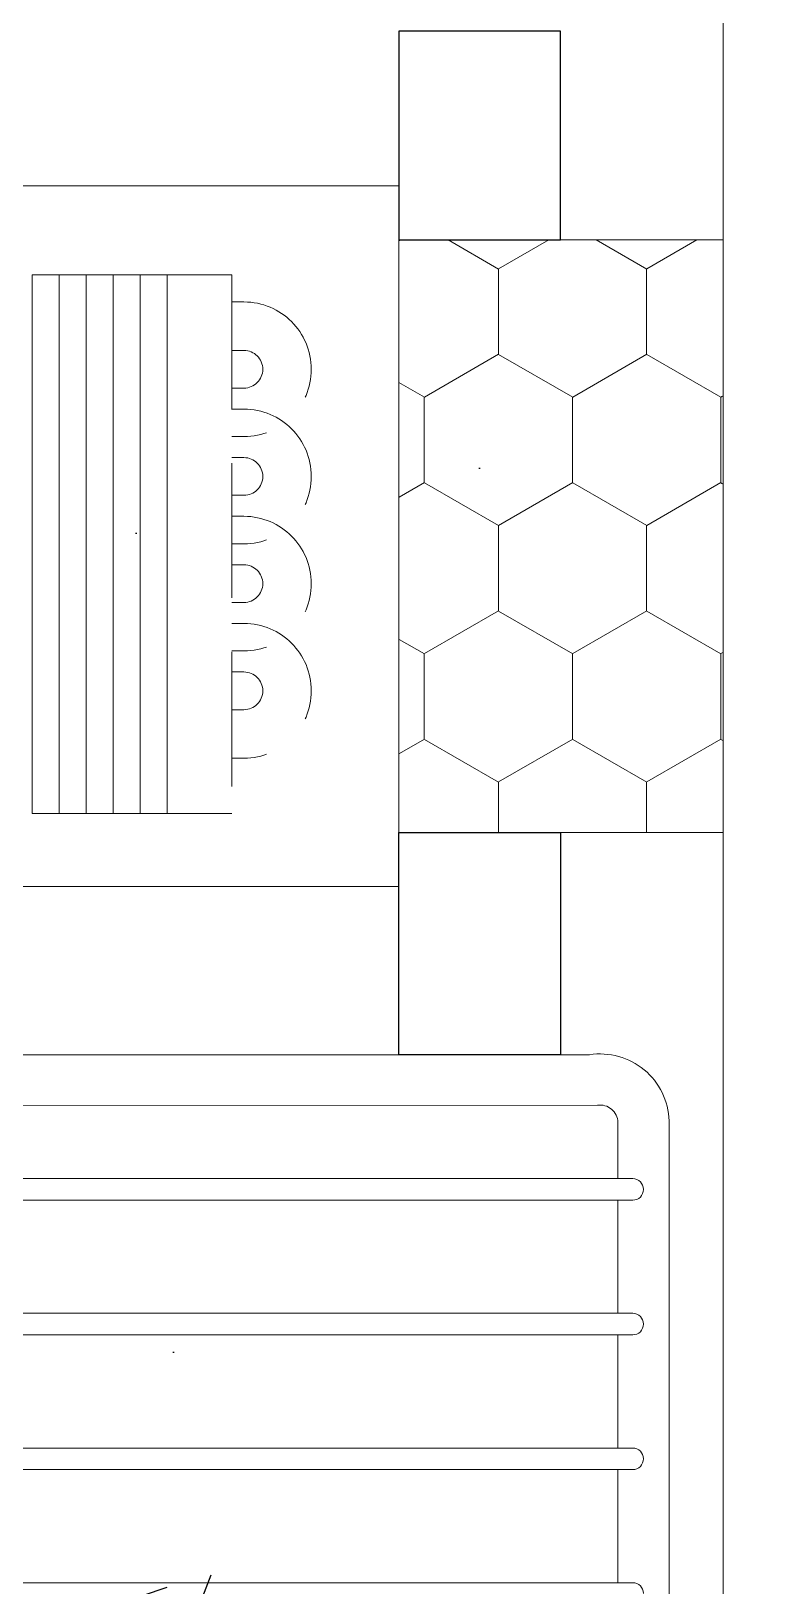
# Model space of a CAD drawing. Header units: millimetres. Extents: x 12325263 to 13848842, y -1463133 to 573208.
# Drawn here: x 12567603.7 to 12567740, y -834971.7 to -834683.1 of the extents above; entities that cross this region are included whole.
import ezdxf
from ezdxf.xclip import XClip

# ---------------------------------------------------------------- set-up
doc = ezdxf.new("R2010")
doc.units = ezdxf.units.MM
doc.header["$LTSCALE"] = 1000
doc.header["$XCLIPFRAME"] = 0
for name, pattern in [('ACAD_ISO03W100', [30, 12, -18]), ('DASH', [0.35, 0.25, -0.1]), ('DASH_2_167774853', [81.6, 40.8, -40.8]), ('HIDDEN', [9.524999999999999, 6.35, -3.175])]:
    doc.linetypes.add(name, pattern=pattern)
for name, color, linetype in [('fur202301', 252, 'Continuous'), ('WALL', 5, 'Continuous'), ('WALL-SHATCH', 8, 'Continuous'), ('建筑-楼板开洞', 251, 'Continuous')]:
    doc.layers.add(name, color=color, linetype=linetype)

# ---------------------------------------------------------------- blocks, each defined once
blk = doc.blocks.new('adgshg13-A$C7F010FC0')
at = {"layer": 'WALL-SHATCH'}
h = blk.add_hatch(color=256, dxfattribs=at)
h.dxf.hatch_style = 1
h.paths.add_polyline_path([(-60384.17120504379, -16880.89509773254), (-763.1647881269455, 197.4793643951416), (12587.61850607395, -13153.30393266678), (12587.61850607395, -157996.0197629929), (-162964.8506313562, -188820.4315237999), (-171262.3814957142, -180522.900662899), (-171262.3814957142, -31310.89849328995), (-150707.1909123659, -10755.70791006088), (-131860.0775495768, -7980.895098209381), (-99162.38149428368, -7980.895098209381), (-99162.38149428368, -4980.895097732544), (-76620.42811572552, -4980.895097732544), (-70107.65229141712, -16880.89509773254)], flags=16)
h.paths.add_polyline_path([(-60091.22944009304, -16380.89510011673), (-646.8769880533218, 646.876989364624), (12987.61850607395, -12987.61850786209), (12987.61850607395, -158331.9049158096), (-163100.5840539932, -189250.3835258484), (-171662.3814958334, -180688.5860877037), (-171662.3814958334, -31145.21306848526), (-150777.8961598873, -10260.7277340889), (-131896.6870943308, -7480.895098209381), (-99562.38149428368, -7480.895098209381), (-99562.38149428368, -4580.895097732544), (-76365.55243730545, -4580.895097732544), (-69907.50581622124, -16380.89510774612)])
blk = doc.blocks.new('A$C4C7A72D3')
at = {"layer": 'WALL', "color": 1}
blk.add_blockref('adgshg13-A$C7F010FC0', (210433.0120974779, 205503.5692701337), dxfattribs=at)
blk = doc.blocks.new('asdgagA$C738B0E02')
at = {"color": 250, "linetype": 'DASH', "lineweight": 0, "ltscale": 0.1}
for p, q in [((14.77200224531407, 100.0000016638369), (14.77200224531407, 1.663836883381009e-06)), ((14.77200224531407, 100.0000016638369), (26.77200224531407, 100.0000016638369)), ((436.7720022453141, 100.0000016638442), (26.77200224531407, 100.0000016638369)), ((14.77200224531407, 94.9531765543943), (12.49995395691076, 94.9531765543943)), ((14.77200224531407, 85.9531765543943), (12.49995395691076, 85.9531765543943)), ((14.77200224531407, 78.9531765543943), (12.49995395691076, 78.9531765543943)), ((14.77200224531407, 75.05767712574743), (12.49995395691076, 75.05767712574743)), ((14.77200224531407, 69.9531765543943), (12.49995395691076, 69.9531765543943)), ((14.77200224531407, 69.9531765543943), (12.49995395691076, 69.9531765543943)), ((14.77200224531407, 66.05767712574743), (12.49995395691076, 66.05767712574743)), ((14.77200224531407, 59.05767712574743), (12.49995395691076, 59.05767712574743)), ((14.77200224531407, 55.16217769711511), (12.49995395691076, 55.16217769711511)), ((14.77200224531407, 50.05767712574743), (12.49995395691076, 50.05767712574743)), ((14.77200224531407, 50.05767712574743), (12.49995395691076, 50.05767712574743)), ((14.77200224531407, 50.05767712574743), (12.49995395691076, 50.05767712574743)), ((14.77200224531407, 46.16217769711511), (12.49995395691076, 46.16217769711511)), ((14.77200224531407, 39.16217769711511), (12.49995395691076, 39.16217769711511)), ((14.77200224531407, 35.26667826848279), (12.49995395691076, 35.26667826848279)), ((14.77200224531407, 30.16217769711511), (12.49995395691076, 30.16217769711511)), ((14.77200224531407, 30.16217769711511), (12.49995395691076, 30.16217769711511)), ((14.77200224531407, 30.16217769711511), (12.49995395691076, 30.16217769711511)), ((14.77200224531407, 30.16217769711511), (12.49995395691076, 30.16217769711511)), ((14.77200224531407, 26.26667826846824), (12.49995395691076, 26.26667826846824)), ((14.77200224531407, 19.26667826846824), (12.49995395691076, 19.26667826846824)), ((14.77200224531407, 10.26667826846824), (12.49995395691076, 10.26667826846824)), ((14.77200224531407, 1.663836883381009e-06), (26.77200224531407, 1.663836883381009e-06)), ((26.77200224531407, 1.663836883381009e-06), (436.7720022453141, 1.663844159338623e-06))]:
    blk.add_line(p, q, dxfattribs=at)
at = {"color": 250, "linetype": 'DASH_2_167774853', "lineweight": 0, "ltscale": 0.1}
for p, q in [((26.77200224531407, 100.0000016638369), (26.77200224531407, 1.663836883381009e-06)), ((31.77200224531407, 100.0000016638369), (31.77200224531407, 1.663836883381009e-06)), ((36.77200224531407, 100.0000016638369), (36.77200224531407, 1.663836883381009e-06)), ((41.77200224531407, 100.0000016638369), (41.77200224531407, 1.663836883381009e-06)), ((46.77200224531407, 100.0000016638369), (46.77200224531407, 1.663836883381009e-06)), ((51.77200224531407, 100.0000016638369), (51.77200224531407, 1.663836883381009e-06))]:
    blk.add_line(p, q, dxfattribs=at)
at = {"color": 250, "linetype": 'DASH', "lineweight": 0, "ltscale": 0.1}
for centre, radius in [((12.49995395691076, 82.4531765543943), 12.5), ((12.49995395691076, 82.4531765543943), 3.5), ((12.49995395691076, 62.55767712574743), 12.5), ((12.49995395691076, 62.55767712574743), 3.5), ((12.49995395691076, 42.66217769711511), 12.5), ((12.49995395691076, 42.66217769711511), 3.5), ((12.49995395691076, 22.76667826846824), 12.5), ((12.49995395691076, 22.76667826846824), 3.5)]:
    blk.add_arc(centre, radius, 90, 270, dxfattribs=at)
blk = doc.blocks.new('asdgag1-1GnSHELF')
at = {"color": 3, "lineweight": 0}
for p, q in [((42398.75356619831, -72978.32084712542), (42398.7535661983, -72461.82084712545)), ((42402.7535661983, -72461.82084712545), (42402.75356619831, -72978.32084712542)), ((42423.75356619831, -72978.32084712542), (42423.7535661983, -72461.82084712545)), ((42427.7535661983, -72461.82084712545), (42427.75356619831, -72978.32084712542)), ((42448.75356619831, -72978.32084712542), (42448.7535661983, -72461.82084712545)), ((42452.75356619827, -72461.82084712545), (42452.75356619828, -72978.32084712542)), ((42375.75356619831, -72970.32084712542), (42375.75356619829, -72469.82084712545)), ((42385.25356619831, -72733.07237177058), (42385.1415720418, -72971.77527013194)), ((42473.75356619831, -72978.32084712542), (42473.75356619831, -72833.72979512409)), ((42398.75356619831, -72975.5742158515), (42388.29761116381, -72975.5753988707)), ((42390.25356619831, -72975.57084712542), (42398.75356619831, -72975.57084712542)), ((42402.75356619831, -72975.57084712542), (42423.75356619831, -72975.57084712542)), ((42423.75356619832, -72975.5713872739), (42402.75356619831, -72975.57376327908)), ((42427.75356619831, -72975.57084712542), (42448.75356619831, -72975.57084712542)), ((42428.52759530875, -72975.57084712543), (42427.75356619831, -72975.57093470148)), ((42452.75356619828, -72975.57084712542), (42473.75356619831, -72975.57084712542)), ((42400.75356619831, -72980.32084712543), (42400.75356619831, -72980.32084712543)), ((42425.75356619831, -72980.32084712543), (42425.75356619831, -72980.32084712543)), ((42450.75356619831, -72980.32084712543), (42450.75356619831, -72980.32084712543)), ((42686.00356635586, -72985.07084712543), (42388.0035661983, -72985.07084712543))]:
    blk.add_line(p, q, dxfattribs=at)
for centre, radius, start, end in [((42388.39965882238, -72972.28002443761), 12.7969541062737, 171.1935456682335, 268.2262919208504), ((42388.39965882238, -72972.28002443761), 3.296954106273699, 171.1935456682335, 268.2262919208504), ((42400.75356619831, -72978.32084712542), 2, 180, 270), ((42400.75356619831, -72978.32084712542), 2, 270, 0), ((42425.75356619831, -72978.32084712542), 2, 180, 270), ((42425.75356619831, -72978.32084712542), 2, 270, 0), ((42450.75356619831, -72978.32084712542), 2, 180, 270), ((42450.75356619831, -72978.32084712542), 2, 270, 0), ((42475.75356619828, -72978.32084712542), 2, 180, 270)]:
    blk.add_arc(centre, radius, start, end, dxfattribs=at)
blk = doc.blocks.new('asdgag2019061914040478099')
at = {"lineweight": 13}
h = blk.add_hatch(dxfattribs=at)
h.set_pattern_fill('HONEY', color=1, scale=5, style=0)
h.set_pattern_definition([(0, (-161016.1900246384, 261096.3125076484), (23.8125, 13.748153225), [15.875, -31.75]), (120, (-161016.1900246384, 261096.3125076484), (-23.81249994797095, 13.74815331511695), [15.87499999999996, -31.74999999999992]), (59.99999999999999, (-161016.1900246384, 261096.3125076484), (5.202904551637744e-08, 27.49630654011694), [-31.75, 15.875])])
h.paths.add_polyline_path([(694.9999605284538, -635.0000000007567), (585.0000000001164, -634.8352530033444), (585.0000000001164, -574.8352530033444), (694.9999605284538, -575.0000000007567)])
at = {"color": 1, "linetype": 'HIDDEN', "lineweight": 9, "ltscale": 100}
for p, q in [((585.0000000000582, -574.8352530032862), (585.0000000000582, -635.0000000009313)), ((694.9999605284538, -574.8352530032862), (694.9999605284538, -635.0000000009313))]:
    blk.add_line(p, q, dxfattribs=at)
at = {"color": 1, "linetype": 'HIDDEN', "lineweight": 9, "ltscale": 200}
blk.add_line((130.0000000000582, -635.0000000008731), (1149.999960528396, -635.0000000009313), dxfattribs=at)
at = {"color": 1, "linetype": 'HIDDEN', "lineweight": 9, "ltscale": 100}
blk.add_lwpolyline([(575.0000000000582, -65.00000000023283), (704.9999605284538, -65.00000000023283), (704.9999605284538, -574.8352530032862), (575.0000000000582, -574.8352530032862)], close=True, dxfattribs=at)
at = {"color": 1, "linetype": 'ACAD_ISO03W100'}
for points in [[(546.250019801897, -574.8352530025295), (585.0000000001164, -574.8352530033444), (585.0000000001164, -604.8352530033444), (546.250019801897, -604.8352530025295)], [(736.2499399050721, -574.8352530033444), (694.9999605284538, -574.8352530033444), (694.9999605284538, -604.8352530033444), (736.2499399050721, -604.8352530033444)]]:
    blk.add_lwpolyline(points, close=True, dxfattribs=at)
at = {"rotation": 90}
blk.add_blockref('asdgagA$C738B0E02', (691.4751545615145, -558.6143167683622), dxfattribs=at)
blk.add_blockref('asdgag1-1GnSHELF', (-41639.50362629327, 72360.07084712537))
blk = doc.blocks.new('*U1566')
h = blk.add_hatch()
h.set_pattern_fill('AR-CONC', color=6, scale=2)
h.set_pattern_definition([(49.99999999999999, (502.6581826087204, 99.99956858099904), (364.369337992008, -31.87817107780617), [38.1, -419.1]), (355, (502.6581826087204, 99.99956858099904), (-70.48684284993868, 382.1136904780703), [30.48, -335.28116834]), (100.4514447, (533.0221966087204, 97.34306158099903), (293.8824941807065, 350.2355038243902), [32.38001759999999, -356.1804891999999]), (46.18420000000002, (502.6581826087204, 201.599568580999), (542.1580817842598, -84.0846558654543), [57.14999999999994, -628.6499999999991]), (96.63555760999992, (547.8379826087203, 194.5925685809991), (474.808268103006, 494.8522491954431), [48.57004628, -534.27121632]), (351.1841511700001, (502.6581826087204, 201.599568580999), (474.8082681299541, 494.8522491710653), [45.71993414, -502.91946384]), (21, (553.4581826087203, 176.199568580999), (303.228782538265, -204.5303963741752), [38.1, -419.1]), (326.0000000000001, (553.4581826087203, 176.199568580999), (123.6040566952941, 368.3759322446385), [30.48, -335.28]), (71.45144499999999, (578.7272478087204, 159.155368780999), (426.8328385574323, 163.8455377718105), [32.3800176, -356.1798752]), (37.50000000000001, (502.6581826087204, 99.99956858099904), (6.177206501183633, 169.1100777463062), [0, -331.216, 0, -340.36, 0, -336.55]), (7.499999999999999, (502.6581826087204, 99.99956858099904), (133.6393250206115, 200.361149636239), [0, -194.056, 0, -323.596, 0, -128.27]), (327.5, (389.3741826087203, 99.99956858099904), (271.1811903337428, -11.45748798534689), [0, -127, 0, -396.24, 0, -525.78]), (317.5, (338.5741826087203, 99.99956858099904), (296.2583627720361, 50.85298206666606), [0, -165.1, 0, -263.144, 0, -373.38])])
h.paths.add_polyline_path([(-46.17142386949854, -697.500431419001), (2348.829606478219, -697.500431419001), (2348.829606478219, -2.5), (-46.17142386949854, -2.5)])
blk = doc.blocks.new('sdfgsdffhg')
at = {"layer": 'fur202301', "xscale": -1}
for name, p, rotation in [('asdgag2019061914040478099', (-13986.8305616565, 39919.90692600282), 90), ('*U1566', (-13286.83001775295, 37568.57731952379), 270)]:
    blk.add_blockref(name, p, dxfattribs=dict(at, rotation=rotation))

msp = doc.modelspace()

# ---------------------------------------------------------------- block references
ref = msp.add_blockref('A$C4C7A72D3', (12385714.85333347, -906209.5211575599), dxfattribs=dict(rotation=350.041249254255))
XClip(ref).set_block_clipping_path([(223442.85848776624, 85923.1187333744), (220542.79614323564, 85923.14223919064), (220542.85794921033, 89292.82327550603), (211526.91503559053, 89292.81013112981), (210631.4331447985, 94392.80805835268), (206113.36859029531, 94392.80254184548), (206001.43151877634, 95030.31273446558), (204376.28265885077, 94744.96136868373), (203364.45700568333, 100506.90300529171), (197947.39471226372, 99555.74826742522), (192482.34284747206, 130679.47653937805), (190118.78045936674, 130264.45040162886), (191623.4071957469, 121695.64270786336), (177046.6486519482, 119136.20117008407), (175707.6223907359, 126760.84837657143), (173902.98837133497, 128026.4039125028), (169528.38544615544, 127258.29032698018), (169070.09673948586, 129868.3614864857), (163308.25174581818, 128856.66933918069), (163766.52659606002, 126246.61717005563), (159679.17951310053, 125528.91809214232), (170669.68883746117, 62935.797914044), (167222.1989369914, 62330.4650948944), (167939.77594909444, 58243.68085931754), (171386.95287966542, 58848.291248798836), (172857.06567938626, 50477.00326481927), (165962.5026008021, 49266.42308983533), (168037.78130347654, 37447.17964484263), (140649.95849708281, 32638.23901064042), (115387.97992391884, 28202.578178789467), (95598.7254695911, 140907.4332163476), (226939.47610990703, 163968.86685004015), (240128.69528115913, 88852.8973128139)])

# ---------------------------------------------------------------- next in the draw order: hatches: boundary and pattern name
at = {"layer": '建筑-楼板开洞'}
h = msp.add_hatch(dxfattribs=at)
h.set_pattern_fill('DASH', color=256, scale=500)
h.set_pattern_definition([(0, (0, 0), (476.25, 476.25), [476.25, -476.25])])
h.paths.add_polyline_path([(12597696.74125517, -842386.7857500005), (12590696.81071091, -842386.9011187449), (12590697.06738452, -843986.785750187), (12595796.81070939, -843986.8518447033), (12595797.06738462, -849736.8518448313), (12588796.81071022, -849736.7857501156), (12588796.81071024, -851936.7857480027), (12564896.81072844, -851936.7857499813), (12564896.81072899, -816186.7857498433), (12568846.81071021, -816186.7857497305), (12568846.81071039, -816040), (12568846.8107105, -807536.7857503798), (12574696.82943846, -807536.8020940134), (12574696.77149323, -810386.7857505934), (12575896.81071086, -810386.7857493811), (12579055.23466226, -810386.7836961544), (12580496.91490283, -811828.2071036652), (12580696.91490281, -819086.8500614959), (12595696.91654344, -819086.7214370563), (12595696.89793204, -812786.7857500659), (12597696.65916437, -812786.7857500445)])

# ---------------------------------------------------------------- next in the draw order: block references
msp.add_blockref('sdfgsdffhg', (12581083.89862993, -874056.803858311, -9.610333750321248e-09))

doc.saveas('drawing.dxf')
